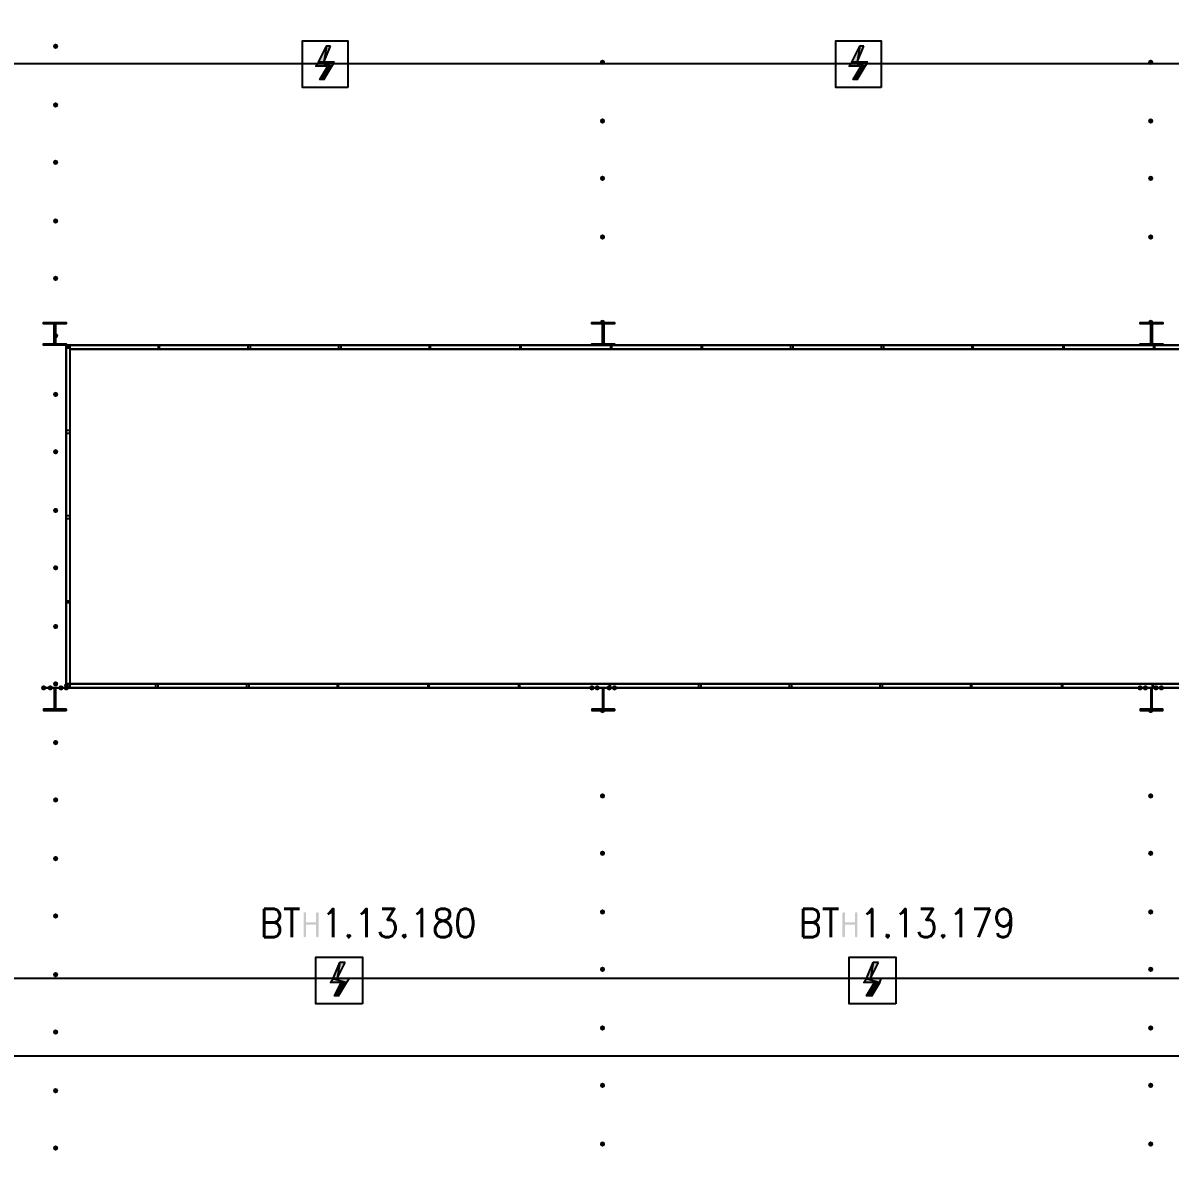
# Model space of a CAD drawing. Header units: millimetres. Extents: x 0 to 420, y 0 to 297.
# Drawn here: x 136.46 to 172.87, y 143.47 to 179.56 of the extents above; entities that cross this region are included whole.
import ezdxf

# ---------------------------------------------------------------- set-up
doc = ezdxf.new("R2010")
doc.units = ezdxf.units.MM
doc.layers.get('0').update_dxf_attribs({"linetype": 'CONTINUOUS'})
doc.styles.get("Standard").update_dxf_attribs({"font": 'STANDARD'})

msp = doc.modelspace()

# ---------------------------------------------------------------- hatches: boundary and pattern name
at = {"true_color": 0x000007}
for points in [[(137.583333, 178.816), (137.558463, 178.756204), (137.498667, 178.731333), (137.438871, 178.756204), (137.414, 178.816), (137.438871, 178.875796), (137.498667, 178.900667), (137.558462, 178.875796)], [(154.94, 178.308), (154.915129, 178.248204), (154.855333, 178.223333), (154.795538, 178.248204), (154.770667, 178.308), (154.795537, 178.367796), (154.855333, 178.392667), (154.915129, 178.367796)], [(172.339, 178.308), (172.314129, 178.248204), (172.254333, 178.223333), (172.194538, 178.248204), (172.169667, 178.308), (172.194537, 178.367796), (172.254333, 178.392667), (172.314129, 178.367796)], [(137.583333, 176.953333), (137.558463, 176.893537), (137.498667, 176.868667), (137.438871, 176.893537), (137.414, 176.953333), (137.438871, 177.013129), (137.498667, 177.038), (137.558462, 177.013129)], [(154.94, 176.445333), (154.915129, 176.385537), (154.855333, 176.360667), (154.795538, 176.385537), (154.770667, 176.445333), (154.795537, 176.505129), (154.855333, 176.53), (154.915129, 176.505129)], [(172.339, 176.445333), (172.314129, 176.385537), (172.254333, 176.360667), (172.194538, 176.385537), (172.169667, 176.445333), (172.194537, 176.505129), (172.254333, 176.53), (172.314129, 176.505129)], [(137.583333, 175.133), (137.558463, 175.073204), (137.498667, 175.048333), (137.438871, 175.073204), (137.414, 175.133), (137.438871, 175.192796), (137.498667, 175.217667), (137.558462, 175.192796)], [(154.94, 174.625), (154.915129, 174.565204), (154.855333, 174.540333), (154.795538, 174.565204), (154.770667, 174.625), (154.795537, 174.684796), (154.855333, 174.709667), (154.915129, 174.684796)], [(172.339, 174.625), (172.314129, 174.565204), (172.254333, 174.540333), (172.194538, 174.565204), (172.169667, 174.625), (172.194537, 174.684796), (172.254333, 174.709667), (172.314129, 174.684796)], [(137.583333, 173.270333), (137.558463, 173.210537), (137.498667, 173.185667), (137.438871, 173.210537), (137.414, 173.270333), (137.438871, 173.330129), (137.498667, 173.355), (137.558462, 173.330129)], [(154.94, 172.762333), (154.915129, 172.702537), (154.855333, 172.677667), (154.795538, 172.702537), (154.770667, 172.762333), (154.795537, 172.822129), (154.855333, 172.847), (154.915129, 172.822129)], [(172.339, 172.762333), (172.314129, 172.702537), (172.254333, 172.677667), (172.194538, 172.702537), (172.169667, 172.762333), (172.194537, 172.822129), (172.254333, 172.847), (172.314129, 172.822129)], [(137.583333, 171.45), (137.558463, 171.390204), (137.498667, 171.365333), (137.438871, 171.390204), (137.414, 171.45), (137.438871, 171.509796), (137.498667, 171.534667), (137.558462, 171.509796)], [(154.94, 170.053), (154.915129, 169.993204), (154.855333, 169.968333), (154.795538, 169.993204), (154.770667, 170.053), (154.795537, 170.112796), (154.855333, 170.137667), (154.915129, 170.112796)], [(172.339, 170.053), (172.314129, 169.993204), (172.254333, 169.968333), (172.194538, 169.993204), (172.169667, 170.053), (172.194537, 170.112796), (172.254333, 170.137667), (172.314129, 170.112796)], [(137.583333, 169.629667), (137.558463, 169.569871), (137.498667, 169.545), (137.438871, 169.569871), (137.414, 169.629667), (137.438871, 169.689462), (137.498667, 169.714333), (137.558462, 169.689463)], [(137.583333, 167.767), (137.558463, 167.707204), (137.498667, 167.682333), (137.438871, 167.707204), (137.414, 167.767), (137.438871, 167.826796), (137.498667, 167.851667), (137.558462, 167.826796)], [(137.583333, 165.946667), (137.558463, 165.886871), (137.498667, 165.862), (137.438871, 165.886871), (137.414, 165.946667), (137.438871, 166.006462), (137.498667, 166.031333), (137.558462, 166.006463)], [(137.583333, 164.084), (137.558463, 164.024204), (137.498667, 163.999333), (137.438871, 164.024204), (137.414, 164.084), (137.438871, 164.143796), (137.498667, 164.168667), (137.558462, 164.143796)], [(137.583333, 162.263667), (137.558463, 162.203871), (137.498667, 162.179), (137.438871, 162.203871), (137.414, 162.263667), (137.438871, 162.323462), (137.498667, 162.348333), (137.558462, 162.323463)], [(137.583333, 160.401), (137.558463, 160.341204), (137.498667, 160.316333), (137.438871, 160.341204), (137.414, 160.401), (137.438871, 160.460796), (137.498667, 160.485667), (137.558462, 160.460796)], [(137.202333, 158.453667), (137.177462, 158.393871), (137.117667, 158.369), (137.057871, 158.393871), (137.033, 158.453667), (137.057871, 158.513462), (137.117667, 158.538333), (137.177462, 158.513463)], [(137.414, 158.453667), (137.389129, 158.393871), (137.329333, 158.369), (137.269538, 158.393871), (137.244667, 158.453667), (137.269537, 158.513462), (137.329333, 158.538333), (137.389129, 158.513463)], [(137.583333, 158.580667), (137.558463, 158.520871), (137.498667, 158.496), (137.438871, 158.520871), (137.414, 158.580667), (137.438871, 158.640462), (137.498667, 158.665333), (137.558462, 158.640463)], [(137.752667, 158.453667), (137.727796, 158.393871), (137.668, 158.369), (137.608204, 158.393871), (137.583333, 158.453667), (137.608204, 158.513462), (137.668, 158.538333), (137.727796, 158.513463)], [(137.922, 158.453667), (137.897129, 158.393871), (137.837333, 158.369), (137.777538, 158.393871), (137.752667, 158.453667), (137.777537, 158.513462), (137.837333, 158.538333), (137.897129, 158.513463)], [(154.601333, 158.453667), (154.576462, 158.393871), (154.516667, 158.369), (154.456871, 158.393871), (154.432, 158.453667), (154.456871, 158.513462), (154.516667, 158.538333), (154.576462, 158.513463)], [(154.770667, 158.453667), (154.745796, 158.393871), (154.686, 158.369), (154.626204, 158.393871), (154.601333, 158.453667), (154.626204, 158.513462), (154.686, 158.538333), (154.745796, 158.513463)], [(155.151667, 158.453667), (155.126796, 158.393871), (155.067, 158.369), (155.007204, 158.393871), (154.982333, 158.453667), (155.007204, 158.513462), (155.067, 158.538333), (155.126796, 158.513463)], [(155.321, 158.453667), (155.296129, 158.393871), (155.236333, 158.369), (155.176538, 158.393871), (155.151667, 158.453667), (155.176537, 158.513462), (155.236333, 158.538333), (155.296129, 158.513463)], [(172.000333, 158.453667), (171.975462, 158.393871), (171.915667, 158.369), (171.855871, 158.393871), (171.831, 158.453667), (171.855871, 158.513462), (171.915667, 158.538333), (171.975462, 158.513463)], [(172.169667, 158.453667), (172.144796, 158.393871), (172.085, 158.369), (172.025204, 158.393871), (172.000333, 158.453667), (172.025204, 158.513462), (172.085, 158.538333), (172.144796, 158.513463)], [(172.508333, 158.453667), (172.483463, 158.393871), (172.423667, 158.369), (172.363871, 158.393871), (172.339, 158.453667), (172.363871, 158.513462), (172.423667, 158.538333), (172.483462, 158.513463)], [(172.677667, 158.453667), (172.652796, 158.393871), (172.593, 158.369), (172.533204, 158.393871), (172.508333, 158.453667), (172.533204, 158.513462), (172.593, 158.538333), (172.652796, 158.513463)], [(154.94, 157.734), (154.915129, 157.674204), (154.855333, 157.649333), (154.795538, 157.674204), (154.770667, 157.734), (154.795537, 157.793796), (154.855333, 157.818667), (154.915129, 157.793796)], [(172.339, 157.734), (172.314129, 157.674204), (172.254333, 157.649333), (172.194538, 157.674204), (172.169667, 157.734), (172.194537, 157.793796), (172.254333, 157.818667), (172.314129, 157.793796)], [(137.583333, 156.718), (137.558463, 156.658204), (137.498667, 156.633333), (137.438871, 156.658204), (137.414, 156.718), (137.438871, 156.777796), (137.498667, 156.802667), (137.558462, 156.777796)], [(154.94, 155.024667), (154.915129, 154.964871), (154.855333, 154.94), (154.795538, 154.964871), (154.770667, 155.024667), (154.795537, 155.084462), (154.855333, 155.109333), (154.915129, 155.084463)], [(172.339, 155.024667), (172.314129, 154.964871), (172.254333, 154.94), (172.194538, 154.964871), (172.169667, 155.024667), (172.194537, 155.084462), (172.254333, 155.109333), (172.314129, 155.084463)], [(137.583333, 154.897667), (137.558463, 154.837871), (137.498667, 154.813), (137.438871, 154.837871), (137.414, 154.897667), (137.438871, 154.957462), (137.498667, 154.982333), (137.558462, 154.957463)], [(154.94, 153.204333), (154.915129, 153.144537), (154.855333, 153.119667), (154.795538, 153.144537), (154.770667, 153.204333), (154.795537, 153.264129), (154.855333, 153.289), (154.915129, 153.264129)], [(172.339, 153.204333), (172.314129, 153.144537), (172.254333, 153.119667), (172.194538, 153.144537), (172.169667, 153.204333), (172.194537, 153.264129), (172.254333, 153.289), (172.314129, 153.264129)], [(137.583333, 153.035), (137.558463, 152.975204), (137.498667, 152.950333), (137.438871, 152.975204), (137.414, 153.035), (137.438871, 153.094796), (137.498667, 153.119667), (137.558462, 153.094796)], [(137.583333, 151.214667), (137.558463, 151.154871), (137.498667, 151.13), (137.438871, 151.154871), (137.414, 151.214667), (137.438871, 151.274462), (137.498667, 151.299333), (137.558462, 151.274463)], [(145.367375, 150.57702), (145.367375, 151.2936), (145.377366, 151.323366), (145.407614, 151.333288), (145.437379, 151.323366), (145.447301, 151.2936), (145.447301, 151.014685), (145.765352, 151.014685), (145.765352, 151.2936), (145.775274, 151.323366), (145.80504, 151.333288), (145.835081, 151.323366), (145.845279, 151.2936), (145.845279, 150.57702), (145.835081, 150.547255), (145.80504, 150.537333), (145.775274, 150.547255), (145.765352, 150.57702), (145.765352, 150.93531), (145.447301, 150.93531), (145.447301, 150.57702), (145.437379, 150.547255), (145.407614, 150.537333), (145.377366, 150.547255)], [(154.94, 151.341667), (154.915129, 151.281871), (154.855333, 151.257), (154.795538, 151.281871), (154.770667, 151.341667), (154.795537, 151.401462), (154.855333, 151.426333), (154.915129, 151.401463)], [(162.470042, 150.57702), (162.470042, 151.2936), (162.480032, 151.323366), (162.51028, 151.333288), (162.540046, 151.323366), (162.549968, 151.2936), (162.549968, 151.014685), (162.868019, 151.014685), (162.868019, 151.2936), (162.877941, 151.323366), (162.907707, 151.333288), (162.937748, 151.323366), (162.947945, 151.2936), (162.947945, 150.57702), (162.937748, 150.547255), (162.907707, 150.537333), (162.877941, 150.547255), (162.868019, 150.57702), (162.868019, 150.93531), (162.549968, 150.93531), (162.549968, 150.57702), (162.540046, 150.547255), (162.51028, 150.537333), (162.480032, 150.547255)], [(172.339, 151.341667), (172.314129, 151.281871), (172.254333, 151.257), (172.194538, 151.281871), (172.169667, 151.341667), (172.194537, 151.401462), (172.254333, 151.426333), (172.314129, 151.401463)], [(137.583333, 149.352), (137.558463, 149.292204), (137.498667, 149.267333), (137.438871, 149.292204), (137.414, 149.352), (137.438871, 149.411796), (137.498667, 149.436667), (137.558462, 149.411796)], [(154.94, 149.521333), (154.915129, 149.461537), (154.855333, 149.436667), (154.795538, 149.461537), (154.770667, 149.521333), (154.795537, 149.581129), (154.855333, 149.606), (154.915129, 149.581129)], [(172.339, 149.521333), (172.314129, 149.461537), (172.254333, 149.436667), (172.194538, 149.461537), (172.169667, 149.521333), (172.194537, 149.581129), (172.254333, 149.606), (172.314129, 149.581129)], [(137.583333, 147.531667), (137.558463, 147.471871), (137.498667, 147.447), (137.438871, 147.471871), (137.414, 147.531667), (137.438871, 147.591462), (137.498667, 147.616333), (137.558462, 147.591463)], [(154.94, 147.658667), (154.915129, 147.598871), (154.855333, 147.574), (154.795538, 147.598871), (154.770667, 147.658667), (154.795537, 147.718462), (154.855333, 147.743333), (154.915129, 147.718463)], [(172.339, 147.658667), (172.314129, 147.598871), (172.254333, 147.574), (172.194538, 147.598871), (172.169667, 147.658667), (172.194537, 147.718462), (172.254333, 147.743333), (172.314129, 147.718463)], [(137.583333, 145.669), (137.558463, 145.609204), (137.498667, 145.584333), (137.438871, 145.609204), (137.414, 145.669), (137.438871, 145.728796), (137.498667, 145.753667), (137.558462, 145.728796)], [(154.94, 145.838333), (154.915129, 145.778537), (154.855333, 145.753667), (154.795538, 145.778537), (154.770667, 145.838333), (154.795537, 145.898129), (154.855333, 145.923), (154.915129, 145.898129)], [(172.339, 145.838333), (172.314129, 145.778537), (172.254333, 145.753667), (172.194538, 145.778537), (172.169667, 145.838333), (172.194537, 145.898129), (172.254333, 145.923), (172.314129, 145.898129)], [(137.583333, 143.848667), (137.558463, 143.788871), (137.498667, 143.764), (137.438871, 143.788871), (137.414, 143.848667), (137.438871, 143.908462), (137.498667, 143.933333), (137.558462, 143.908463)], [(154.94, 143.975667), (154.915129, 143.915871), (154.855333, 143.891), (154.795538, 143.915871), (154.770667, 143.975667), (154.795537, 144.035462), (154.855333, 144.060333), (154.915129, 144.035463)], [(172.339, 143.975667), (172.314129, 143.915871), (172.254333, 143.891), (172.194538, 143.915871), (172.169667, 143.975667), (172.194537, 144.035462), (172.254333, 144.060333), (172.314129, 144.035463)]]:
    msp.add_hatch(color=0, dxfattribs=at).paths.add_polyline_path(points, flags=0)
at = {"true_color": 0x000001}
h = msp.add_hatch(color=0, dxfattribs=at)
h.paths.add_polyline_path([(146.219334, 178.815999), (146.092334, 178.815999), (146.007668, 178.307999)], flags=0)
h.paths.add_polyline_path([(146.092334, 178.815999), (146.007668, 178.307999), (145.838334, 178.307999)], flags=0)
h = msp.add_hatch(color=0, dxfattribs=at)
h.paths.add_polyline_path([(163.152668, 178.815999), (163.025668, 178.815999), (162.941001, 178.307999)], flags=0)
h.paths.add_polyline_path([(163.025668, 178.815999), (162.941001, 178.307999), (162.771668, 178.307999)], flags=0)
h = msp.add_hatch(color=0, dxfattribs=at)
h.paths.add_polyline_path([(146.346334, 178.307999), (145.838334, 178.307999), (146.261668, 178.180999)], flags=0)
h.paths.add_polyline_path([(145.838334, 178.307999), (146.261668, 178.180999), (145.753668, 178.180999)], flags=0)
h = msp.add_hatch(color=0, dxfattribs=at)
h.paths.add_polyline_path([(146.261668, 178.180999), (146.134668, 178.180999), (146.007668, 177.757666)], flags=0)
h.paths.add_polyline_path([(146.134668, 178.180999), (146.007668, 177.757666), (145.880668, 177.757666)], flags=0)
h = msp.add_hatch(color=0, dxfattribs=at)
h.paths.add_polyline_path([(163.279668, 178.307999), (162.771668, 178.307999), (163.195001, 178.180999)], flags=0)
h.paths.add_polyline_path([(162.771668, 178.307999), (163.195001, 178.180999), (162.687001, 178.180999)], flags=0)
h = msp.add_hatch(color=0, dxfattribs=at)
h.paths.add_polyline_path([(163.195001, 178.180999), (163.068001, 178.180999), (162.941001, 177.757666)], flags=0)
h.paths.add_polyline_path([(163.068001, 178.180999), (162.941001, 177.757666), (162.814001, 177.757666)], flags=0)
h = msp.add_hatch(color=0, dxfattribs=at)
h.paths.add_polyline_path([(146.685001, 149.732999), (146.515668, 149.732999), (146.431001, 149.224999)], flags=0)
h.paths.add_polyline_path([(146.515668, 149.732999), (146.431001, 149.224999), (146.304001, 149.224999)], flags=0)
h = msp.add_hatch(color=0, dxfattribs=at)
h.paths.add_polyline_path([(163.618334, 149.732999), (163.449001, 149.732999), (163.364334, 149.224999)], flags=0)
h.paths.add_polyline_path([(163.449001, 149.732999), (163.364334, 149.224999), (163.237334, 149.224999)], flags=0)
h = msp.add_hatch(color=0, dxfattribs=at)
h.paths.add_polyline_path([(146.812001, 149.224999), (146.304001, 149.224999), (146.727334, 149.097999)], flags=0)
h.paths.add_polyline_path([(146.304001, 149.224999), (146.727334, 149.097999), (146.219334, 149.097999)], flags=0)
h = msp.add_hatch(color=0, dxfattribs=at)
h.paths.add_polyline_path([(146.727334, 149.097999), (146.558001, 149.097999), (146.473334, 148.674666)], flags=0)
h.paths.add_polyline_path([(146.558001, 149.097999), (146.473334, 148.674666), (146.346334, 148.674666)], flags=0)
h = msp.add_hatch(color=0, dxfattribs=at)
h.paths.add_polyline_path([(163.703001, 149.224999), (163.237334, 149.224999), (163.660668, 149.097999)], flags=0)
h.paths.add_polyline_path([(163.237334, 149.224999), (163.660668, 149.097999), (163.152668, 149.097999)], flags=0)
h = msp.add_hatch(color=0, dxfattribs=at)
h.paths.add_polyline_path([(163.660668, 149.097999), (163.491334, 149.097999), (163.406668, 148.674666)], flags=0)
h.paths.add_polyline_path([(163.491334, 149.097999), (163.406668, 148.674666), (163.237334, 148.674666)], flags=0)

# ---------------------------------------------------------------- linework, layer by layer
at = {"color": 0, "true_color": 0x000001}
for points in [[(285.115001, 137.879666), (271.907001, 137.879666), (271.187334, 137.879666), (271.187334, 123.274666), (267.716001, 123.274666), (267.716001, 134.069666), (250.317001, 134.069666), (250.317001, 149.224999), (113.749668, 149.224999), (113.749668, 178.180999), (127.762001, 178.265666), (233.934001, 178.265666), (233.934001, 195.410666), (250.317001, 195.410666), (250.317001, 163.914666), (262.085667, 163.914666), (262.085667, 178.265666), (385.953, 178.265666)], [(267.631334, 148.589999), (235.796667, 148.589999), (235.796667, 146.769666), (119.253001, 146.769666), (119.253001, 147.362333)]]:
    msp.add_lwpolyline(points, dxfattribs=at)
at = {"color": 0, "true_color": 0x000007}
for points in [[(145.330334, 178.985333), (146.769668, 178.985333)], [(162.263668, 178.985333), (163.703001, 178.985333)], [(137.117667, 170.010667), (137.117667, 170.053)], [(137.329333, 170.010667), (137.329333, 170.053)], [(137.498667, 169.333333), (137.498667, 170.053)], [(137.668, 170.010667), (137.668, 170.053)], [(137.837333, 170.010667), (137.837333, 170.053)], [(154.516667, 170.010667), (154.516667, 170.053)], [(154.686, 170.010667), (154.686, 170.053)], [(154.855333, 169.333333), (154.855333, 170.053)], [(155.067, 170.010667), (155.067, 170.053)], [(155.236333, 170.010667), (155.236333, 170.053)], [(171.915667, 170.010667), (171.915667, 170.053)], [(172.085, 170.010667), (172.085, 170.053)], [(172.254333, 169.333333), (172.254333, 170.053)], [(172.423667, 170.010667), (172.423667, 170.053)], [(172.593, 170.010667), (172.593, 170.053)], [(137.117667, 169.333333), (137.117667, 169.375667)], [(137.329333, 169.333333), (137.329333, 169.375667)], [(137.668, 169.333333), (137.668, 169.375667)], [(137.837333, 169.333333), (137.837333, 169.375667)], [(137.837333, 169.333333), (137.837333, 158.453667), (137.964333, 158.453667), (137.964333, 169.206333)], [(137.837333, 169.333333), (224.070333, 169.333333), (137.837333, 169.333333), (137.837333, 158.453667), (137.964333, 158.453667), (137.964333, 169.206333), (223.943333, 169.206333), (137.964333, 169.206333)], [(137.837333, 169.333333), (137.837333, 158.453667), (137.964333, 158.453667), (137.964333, 169.206333)], [(137.837333, 169.333333), (224.070333, 169.333333), (137.837333, 169.333333), (137.837333, 158.453667), (137.964333, 158.453667), (137.964333, 169.206333), (223.943333, 169.206333), (137.964333, 169.206333)], [(224.070333, 169.333333), (137.837333, 169.333333), (137.837333, 158.453667)], [(137.837333, 158.453667), (224.070333, 158.453667), (224.070333, 169.333333)], [(154.516667, 169.333333), (154.516667, 169.375667)], [(154.686, 169.333333), (154.686, 169.375667)], [(155.067, 169.333333), (155.067, 169.375667)], [(155.236333, 169.333333), (155.236333, 169.375667)], [(171.915667, 169.333333), (171.915667, 169.375667)], [(172.085, 169.333333), (172.085, 169.375667)], [(172.423667, 169.333333), (172.423667, 169.375667)], [(172.593, 169.333333), (172.593, 169.375667)], [(137.498667, 158.453667), (137.498667, 157.734)], [(154.855333, 158.453667), (154.855333, 157.734)], [(172.254333, 158.453667), (172.254333, 157.734)], [(137.117667, 157.776333), (137.117667, 157.734)], [(137.329333, 157.776333), (137.329333, 157.734)], [(137.668, 157.776333), (137.668, 157.734)], [(137.837333, 157.776333), (137.837333, 157.734)], [(154.516667, 157.776333), (154.516667, 157.734)], [(154.686, 157.776333), (154.686, 157.734)], [(155.067, 157.776333), (155.067, 157.734)], [(155.236333, 157.776333), (155.236333, 157.734)], [(171.915667, 157.776333), (171.915667, 157.734)], [(172.085, 157.776333), (172.085, 157.734)], [(172.423667, 157.776333), (172.423667, 157.734)], [(172.593, 157.776333), (172.593, 157.734)], [(145.753668, 149.902333), (147.235334, 149.902333)], [(162.687001, 149.902333), (164.168668, 149.902333)]]:
    msp.add_lwpolyline(points, dxfattribs=at)
at = {"color": 0, "true_color": 0x000001}
for points in [[(146.769668, 177.503666), (145.330334, 177.503666), (145.330334, 178.985333), (146.769668, 178.985333)], [(146.092334, 178.815999), (146.007668, 178.307999), (145.838334, 178.307999)], [(146.219334, 178.815999), (146.092334, 178.815999), (146.007668, 178.307999)], [(163.703001, 177.503666), (162.263668, 177.503666), (162.263668, 178.985333), (163.703001, 178.985333)], [(163.025668, 178.815999), (162.941001, 178.307999), (162.771668, 178.307999)], [(163.152668, 178.815999), (163.025668, 178.815999), (162.941001, 178.307999)], [(145.838334, 178.307999), (146.261668, 178.180999), (145.753668, 178.180999)], [(146.346334, 178.307999), (145.838334, 178.307999), (146.261668, 178.180999)], [(146.134668, 178.180999), (146.007668, 177.757666), (145.880668, 177.757666)], [(146.261668, 178.180999), (146.134668, 178.180999), (146.007668, 177.757666)], [(162.771668, 178.307999), (163.195001, 178.180999), (162.687001, 178.180999)], [(163.279668, 178.307999), (162.771668, 178.307999), (163.195001, 178.180999)], [(163.068001, 178.180999), (162.941001, 177.757666), (162.814001, 177.757666)], [(163.195001, 178.180999), (163.068001, 178.180999), (162.941001, 177.757666)], [(147.235334, 148.420666), (145.753668, 148.420666), (145.753668, 149.902333), (147.235334, 149.902333)], [(146.515668, 149.732999), (146.431001, 149.224999), (146.304001, 149.224999)], [(146.685001, 149.732999), (146.515668, 149.732999), (146.431001, 149.224999)], [(164.168668, 148.420666), (162.687001, 148.420666), (162.687001, 149.902333), (164.168668, 149.902333)], [(163.449001, 149.732999), (163.364334, 149.224999), (163.237334, 149.224999)], [(163.618334, 149.732999), (163.449001, 149.732999), (163.364334, 149.224999)], [(146.304001, 149.224999), (146.727334, 149.097999), (146.219334, 149.097999)], [(146.812001, 149.224999), (146.304001, 149.224999), (146.727334, 149.097999)], [(146.558001, 149.097999), (146.473334, 148.674666), (146.346334, 148.674666)], [(146.727334, 149.097999), (146.558001, 149.097999), (146.473334, 148.674666)], [(163.237334, 149.224999), (163.660668, 149.097999), (163.152668, 149.097999)], [(163.703001, 149.224999), (163.237334, 149.224999), (163.660668, 149.097999)], [(163.491334, 149.097999), (163.406668, 148.674666), (163.237334, 148.674666)], [(163.660668, 149.097999), (163.491334, 149.097999), (163.406668, 148.674666)]]:
    msp.add_lwpolyline(points, close=True, dxfattribs=at)
at = {"color": 0, "true_color": 0x000007}
for points in [[(137.837333, 169.333333), (137.117667, 169.333333), (137.117667, 169.375667), (137.456333, 169.375667), (137.456333, 170.010667), (137.117667, 170.010667), (137.117667, 170.053), (137.837333, 170.053), (137.837333, 170.010667), (137.498667, 170.010667), (137.498667, 169.375667), (137.837333, 169.375667)], [(155.236333, 169.333333), (154.516667, 169.333333), (154.516667, 169.375667), (154.855333, 169.375667), (154.855333, 170.010667), (154.516667, 170.010667), (154.516667, 170.053), (155.236333, 170.053), (155.236333, 170.010667), (154.897667, 170.010667), (154.897667, 169.375667), (155.236333, 169.375667)], [(172.635333, 169.333333), (171.915667, 169.333333), (171.915667, 169.375667), (172.254333, 169.375667), (172.254333, 170.010667), (171.915667, 170.010667), (171.915667, 170.053), (172.635333, 170.053), (172.635333, 170.010667), (172.296667, 170.010667), (172.296667, 169.375667), (172.635333, 169.375667)], [(224.070333, 158.453667), (137.837333, 158.453667), (137.837333, 158.580667), (223.943333, 158.580667), (137.837333, 158.580667), (137.837333, 158.453667), (224.070333, 158.453667), (224.070333, 169.333333), (137.837333, 169.333333), (137.837333, 158.453667), (137.964333, 158.453667), (137.964333, 169.206333), (223.943333, 169.206333), (223.943333, 158.580667), (137.837333, 158.580667), (137.837333, 158.453667)], [(137.837333, 169.333333), (137.837333, 158.453667), (224.070333, 158.453667), (224.070333, 169.333333)], [(137.964333, 169.291), (137.922, 169.291), (137.879667, 169.291), (137.837333, 169.291), (137.837333, 169.248667), (137.879667, 169.248667), (137.922, 169.248667), (137.964333, 169.248667)], [(140.758333, 169.333333), (140.758333, 169.206333), (140.800667, 169.206333), (140.800667, 169.333333)], [(143.594667, 169.333333), (143.594667, 169.206333), (143.679333, 169.206333), (143.679333, 169.333333)], [(146.473333, 169.333333), (146.473333, 169.206333), (146.558, 169.206333), (146.558, 169.333333)], [(149.352, 169.333333), (149.352, 169.206333), (149.394333, 169.206333), (149.394333, 169.333333)], [(152.230667, 169.333333), (152.230667, 169.206333), (152.273, 169.206333), (152.273, 169.333333)], [(155.109333, 169.333333), (155.109333, 169.206333), (155.151667, 169.206333), (155.151667, 169.333333)], [(157.988, 169.333333), (157.988, 169.206333), (158.030333, 169.206333), (158.030333, 169.333333)], [(160.824333, 169.333333), (160.824333, 169.206333), (160.909, 169.206333), (160.909, 169.333333)], [(163.703, 169.333333), (163.703, 169.206333), (163.787667, 169.206333), (163.787667, 169.333333)], [(166.581667, 169.333333), (166.581667, 169.206333), (166.624, 169.206333), (166.624, 169.333333)], [(169.460333, 169.333333), (169.460333, 169.206333), (169.502667, 169.206333), (169.502667, 169.333333)], [(172.339, 169.333333), (172.339, 169.206333), (172.381333, 169.206333), (172.381333, 169.333333)], [(137.837333, 166.539333), (137.964333, 166.539333), (137.964333, 166.624), (137.837333, 166.624)], [(137.837333, 163.83), (137.964333, 163.83), (137.964333, 163.914667), (137.837333, 163.914667)], [(137.837333, 161.163), (137.964333, 161.163), (137.964333, 161.205333), (137.837333, 161.205333)], [(137.837333, 158.453667), (137.117667, 158.453667), (137.456333, 158.453667), (137.456333, 157.776333), (137.117667, 157.776333), (137.117667, 157.734), (137.837333, 157.734), (137.837333, 157.776333), (137.498667, 157.776333), (137.498667, 158.453667)], [(137.837333, 158.580667), (137.837333, 158.538333), (137.795, 158.538333), (137.837333, 158.496), (137.837333, 158.453667), (137.837333, 158.496), (137.879667, 158.496), (137.879667, 158.538333), (137.879667, 158.580667)], [(224.070333, 158.453667), (137.837333, 158.453667), (137.837333, 158.580667), (223.943333, 158.580667), (137.837333, 158.580667), (137.837333, 158.453667)], [(137.964333, 158.453667), (137.964333, 158.496), (137.922, 158.496), (137.879667, 158.496), (137.837333, 158.496), (137.837333, 158.453667), (137.879667, 158.453667), (137.922, 158.453667)], [(140.758333, 158.453667), (140.758333, 158.580667), (140.673667, 158.580667), (140.673667, 158.453667)], [(143.637, 158.453667), (143.637, 158.580667), (143.552333, 158.580667), (143.552333, 158.453667)], [(146.473333, 158.453667), (146.473333, 158.580667), (146.431, 158.580667), (146.431, 158.453667)], [(149.352, 158.453667), (149.352, 158.580667), (149.309667, 158.580667), (149.309667, 158.453667)], [(152.230667, 158.453667), (152.230667, 158.580667), (152.188333, 158.580667), (152.188333, 158.453667)], [(155.236333, 158.453667), (154.516667, 158.453667), (154.855333, 158.453667), (154.855333, 157.776333), (154.516667, 157.776333), (154.516667, 157.734), (155.236333, 157.734), (155.236333, 157.776333), (154.897667, 157.776333), (154.897667, 158.453667)], [(155.109333, 158.453667), (155.109333, 158.580667), (155.067, 158.580667), (155.067, 158.453667)], [(157.988, 158.453667), (157.988, 158.580667), (157.903333, 158.580667), (157.903333, 158.453667)], [(160.866667, 158.453667), (160.866667, 158.580667), (160.782, 158.580667), (160.782, 158.453667)], [(163.745333, 158.453667), (163.745333, 158.580667), (163.660667, 158.580667), (163.660667, 158.453667)], [(166.581667, 158.453667), (166.581667, 158.580667), (166.539333, 158.580667), (166.539333, 158.453667)], [(169.460333, 158.453667), (169.460333, 158.580667), (169.418, 158.580667), (169.418, 158.453667)], [(172.635333, 158.453667), (171.915667, 158.453667), (172.254333, 158.453667), (172.254333, 157.776333), (171.915667, 157.776333), (171.915667, 157.734), (172.635333, 157.734), (172.635333, 157.776333), (172.296667, 157.776333), (172.296667, 158.453667)], [(172.339, 158.453667), (172.339, 158.580667), (172.296667, 158.580667), (172.296667, 158.453667)]]:
    msp.add_lwpolyline(points, close=True, dxfattribs=at)
at = {"color": 0, "true_color": 0x0000fe}
msp.add_lwpolyline([(224.070333, 169.333333), (224.070333, 158.453667), (137.837333, 158.453667), (137.837333, 169.333333)], close=True, dxfattribs=at)
at = {"color": 0, "true_color": 0x000008}
msp.add_lwpolyline([(224.070333, 169.333333), (224.070333, 158.453667), (137.837333, 158.453667), (137.837333, 169.333333)], close=True, dxfattribs=at)

# ---------------------------------------------------------------- texts
at = {"color": 0, "true_color": 0x000007, "char_height": 0.90157, "attachment_point": 1}
for s, insert, width in [('BT', (143.975665, 151.438902), 1.30226779), ('1.13.180', (145.922997, 151.438902), 3.90680337), ('BT', (161.078333, 151.438902), 1.30226779), ('1.13.179', (163.025674, 151.438902), 3.90680337)]:
    msp.add_mtext(s, dxfattribs=dict(at, insert=insert, width=width))

doc.saveas('drawing.dxf')
